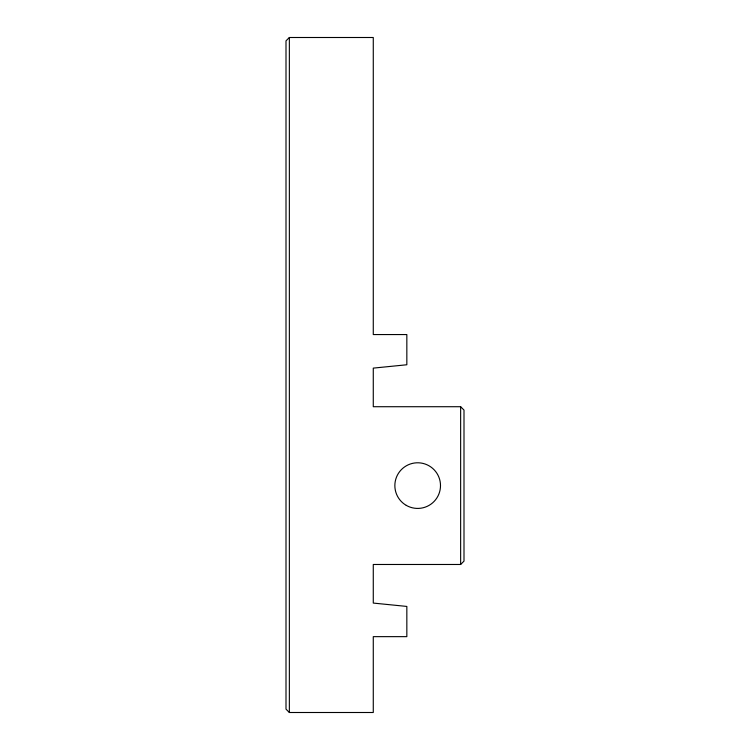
<?xml version="1.0" encoding="UTF-8"?>
<svg xmlns="http://www.w3.org/2000/svg" width="750" height="750" viewBox="0 0 750 750"><rect width="100%" height="100%" fill="white"/><g stroke="black" fill="none" stroke-linecap="round" stroke-linejoin="round"><path stroke-width="1.12" d="M289.359 37.5L286.003 40.856L286.003 709.144L289.359 712.5L373.275 712.5L373.275 636.647L406.837 636.647L406.837 606.431L373.275 603.075L373.275 564.478L460.641 564.478L463.997 561.122L463.997 410.072L460.641 406.716L373.275 406.716L373.275 368.119L406.837 364.762L406.837 334.556L373.275 334.556L373.275 37.5L289.359 37.5L289.359 712.5M460.641 406.716L460.641 564.478M406.266 505.369A22.828 22.828 0 0 0 440.503 485.597A22.828 22.828 0 0 0 406.266 465.834A22.828 22.828 0 0 0 406.266 505.369"/></g></svg>
